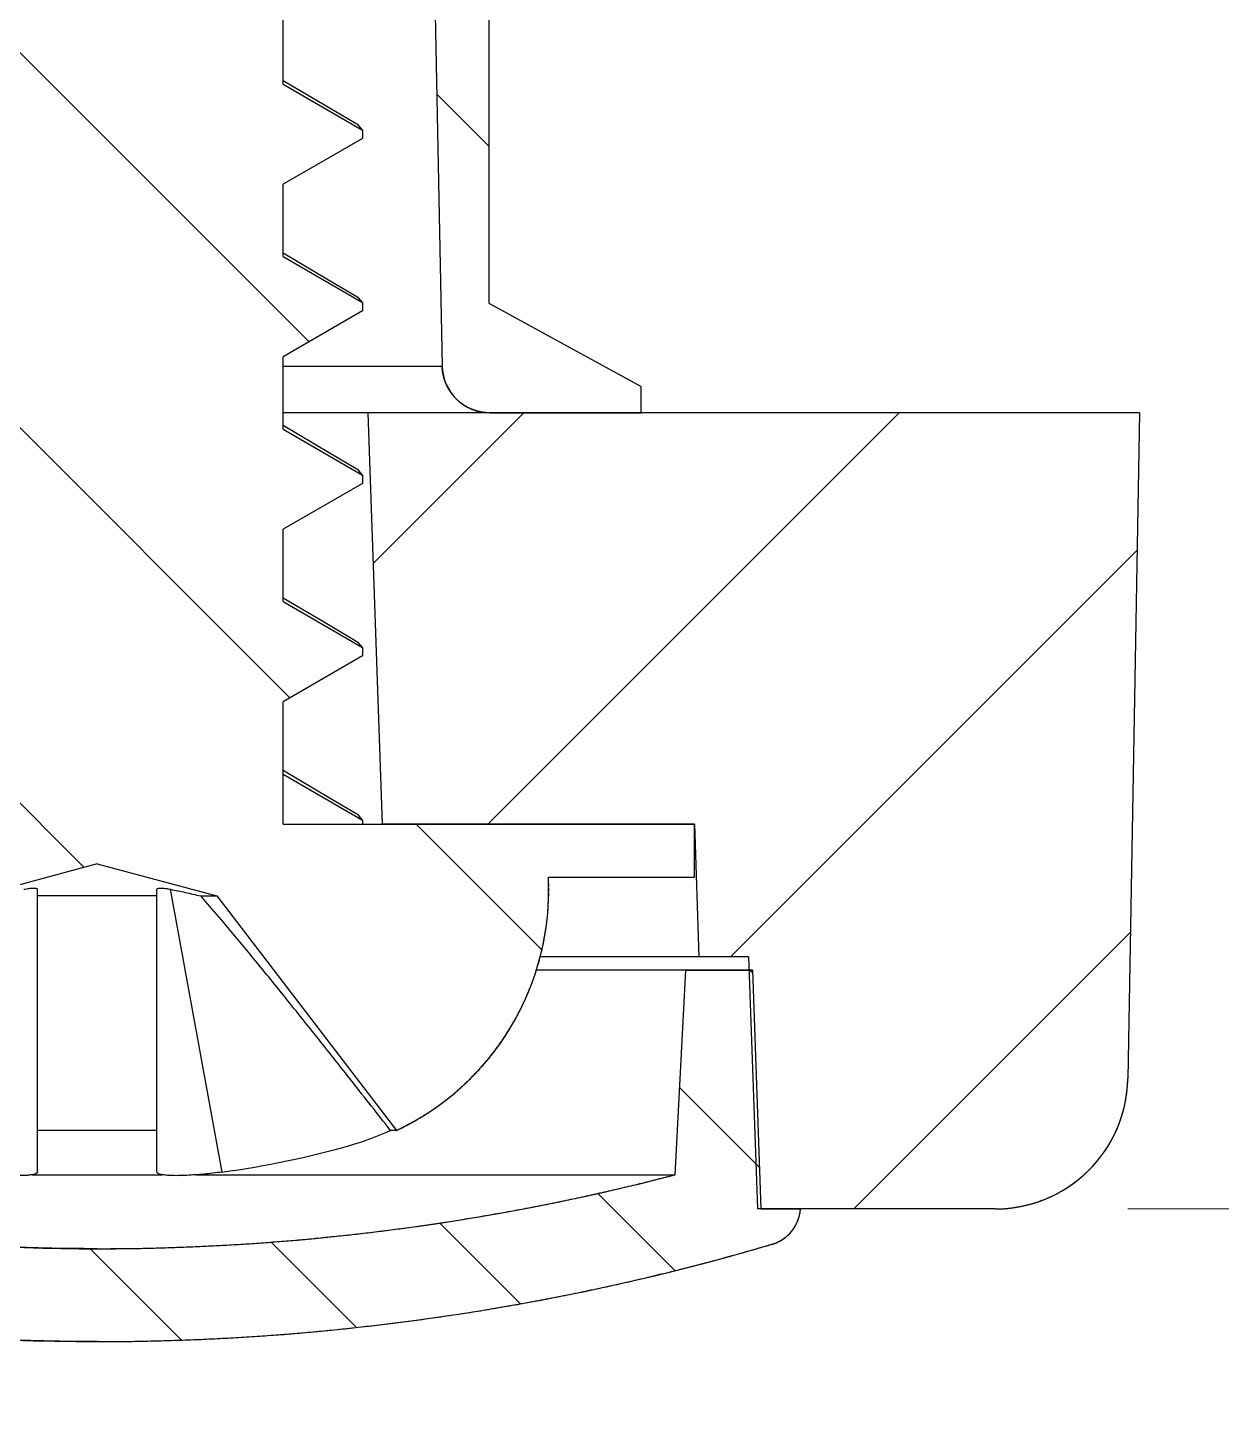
# Model space of a CAD drawing. Header units: millimetres. Extents: x 306 to 1885, y 393 to 1000.
# Drawn here: x 1211.26 to 1220.25, y 645.38 to 655.89 of the extents above; entities that cross this region are included whole.
import ezdxf

# ---------------------------------------------------------------- set-up
doc = ezdxf.new("R2010")
doc.units = ezdxf.units.MM
doc.layers.add('dim', color=3, linetype='Continuous', lineweight=9)
doc.styles.add('FFS', font='SIMFANG.TTF', dxfattribs={"width": 0.9})
doc.dimstyles.new('YanXiu', dxfattribs={"dimtxt": 2.5, "dimasz": 2.2, "dimexe": 1, "dimexo": 0.6, "dimgap": 0.66, "dimtad": 0, "dimzin": 1, "dimdsep": 46, "dimtxsty": 'FFS', "dimcen": 0, "dimclrd": 256, "dimclre": 131, "dimclrt": 42, "dimazin": 0, "dimtfac": 1, "dimtofl": 0, "dimtmove": 0, "dimatfit": 3, "dimfxl": 0, "dimlwd": 5, "dimlwe": 5, "dimarcsym": 0})
pattern_1 = [(315, (-187.7319, 425.1837), (1.4142136, 1.4142136), [])]

# ---------------------------------------------------------------- blocks, each defined once
blk = doc.blocks.new('*D37')
at = {"layer": 'Defpoints', "color": 0}
for p in [(14.04, 43.552), (0.834, 13.852), (19.244, 13.852)]:
    blk.add_point(p, dxfattribs=at)
at = {"layer": 'dim', "color": 131, "lineweight": 5}
for p, q in [((13.04, 43.552), (-0.165, 43.552)), ((18.245, 13.852), (-0.165, 13.852))]:
    blk.add_line(p, q, dxfattribs=at)
at = {"layer": 'dim', "lineweight": 5}
for p, q in [((0.834, 39.552), (0.834, 35.381)), ((0.834, 17.852), (0.834, 22.023))]:
    blk.add_line(p, q, dxfattribs=at)
at = {"layer": 'dim'}
for points in [[(0.168, 39.552), (1.501, 39.552), (0.834, 43.552)], [(0.168, 17.852), (1.501, 17.852), (0.834, 13.852)]]:
    blk.add_solid(points, dxfattribs=at)
at = {"layer": 'dim', "color": 42, "insert": (0.834, 28.702), "char_height": 5, "attachment_point": 5, "rotation": 90, "style": 'FFS'}
blk.add_mtext('30.0', dxfattribs=at)
blk = doc.blocks.new('*D39')
at = {"layer": 'Defpoints', "color": 0}
for p in [(-6.166, 103.552), (30.559, 103.552), (14.04, 43.552)]:
    blk.add_point(p, dxfattribs=at)
at = {"layer": 'dim', "color": 131, "lineweight": 5}
for p, q in [((29.56, 103.552), (-7.165, 103.552)), ((13.04, 43.552), (-7.165, 43.552))]:
    blk.add_line(p, q, dxfattribs=at)
at = {"layer": 'dim', "lineweight": 5}
for p, q in [((-6.166, 99.552), (-6.166, 81.885)), ((-6.166, 47.552), (-6.166, 65.218))]:
    blk.add_line(p, q, dxfattribs=at)
at = {"layer": 'dim'}
for points in [[(-6.832, 99.552), (-5.499, 99.552), (-6.166, 103.552)], [(-6.832, 47.552), (-5.499, 47.552), (-6.166, 43.552)]]:
    blk.add_solid(points, dxfattribs=at)
at = {"layer": 'dim', "color": 42, "insert": (-6.166, 73.552), "char_height": 5, "attachment_point": 5, "rotation": 90, "style": 'FFS'}
blk.add_mtext('60.00', dxfattribs=at)
blk = doc.blocks.new('*D40')
at = {"layer": 'Defpoints', "color": 0}
for p in [(0.834, 85.552), (29.262, 85.552), (14.04, 43.552)]:
    blk.add_point(p, dxfattribs=at)
at = {"layer": 'dim', "color": 131, "lineweight": 5}
for p, q in [((28.263, 85.552), (-0.165, 85.552)), ((13.04, 43.552), (-0.165, 43.552))]:
    blk.add_line(p, q, dxfattribs=at)
at = {"layer": 'dim', "lineweight": 5}
for p, q in [((0.834, 81.552), (0.834, 72.922)), ((0.834, 47.552), (0.834, 56.182))]:
    blk.add_line(p, q, dxfattribs=at)
at = {"layer": 'dim'}
for points in [[(0.168, 81.552), (1.501, 81.552), (0.834, 85.552)], [(0.168, 47.552), (1.501, 47.552), (0.834, 43.552)]]:
    blk.add_solid(points, dxfattribs=at)
at = {"layer": 'dim', "color": 42, "insert": (0.834, 64.552), "char_height": 5, "attachment_point": 5, "rotation": 90, "style": 'FFS'}
blk.add_mtext('42.00', dxfattribs=at)
blk = doc.blocks.new('*D41')
at = {"layer": 'Defpoints', "color": 0}
for p in [(7.834, 49.552), (15.127, 49.552), (14.04, 43.552)]:
    blk.add_point(p, dxfattribs=at)
at = {"layer": 'dim', "lineweight": 5}
for p, q in [((7.834, 53.552), (7.834, 57.552)), ((7.834, 39.552), (7.834, 35.552))]:
    blk.add_line(p, q, dxfattribs=at)
at = {"layer": 'dim', "color": 131, "lineweight": 5}
for p, q in [((14.127, 49.552), (6.835, 49.552)), ((13.04, 43.552), (6.835, 43.552))]:
    blk.add_line(p, q, dxfattribs=at)
at = {"layer": 'dim'}
for points in [[(7.168, 53.552), (8.501, 53.552), (7.834, 49.552)], [(7.168, 39.552), (8.501, 39.552), (7.834, 43.552)]]:
    blk.add_solid(points, dxfattribs=at)
at = {"layer": 'dim', "color": 42, "insert": (7.834, 64.328), "char_height": 5, "attachment_point": 5, "rotation": 90, "style": 'FFS'}
blk.add_mtext('6.00', dxfattribs=at)
blk = doc.blocks.new('u50')
at = {"linetype": 'Continuous'}
h = blk.add_hatch(dxfattribs=at)
h.set_pattern_fill('DEFAULT__6', color=5, scale=2, angle=45, style=0, pattern_type=0)
h.set_pattern_definition([(45, (-187.7319, 425.1837), (-1.4142136, 1.4142136), [])])
edge = h.paths.add_edge_path()
edge.add_line((162.04, 43.552), (159.54, 43.552))
edge.add_line((159.435, 46.552), (159.54, 43.552))
edge.add_line((159.435, 46.552), (146.24, 46.552))
edge.add_line((146.24, 46.552), (146.135, 43.552))
edge.add_line((146.135, 43.552), (113.055, 43.552))
edge.add_line((113.04, 43.852), (113.055, 43.552))
edge.add_line((63.04, 43.852), (113.04, 43.852))
edge.add_line((63.04, 43.852), (63.024, 43.552))
edge.add_line((63.024, 43.552), (58.04, 43.552))
edge.add_line((58.04, 43.552), (58.04, 46.552))
edge.add_line((142.635, 46.552), (58.04, 46.552))
edge.add_line((142.635, 46.552), (143.342, 87.052))
edge.add_line((144.309, 87.052), (143.342, 87.052))
edge.add_line((144.335, 85.552), (144.309, 87.052))
edge.add_line((145.286, 85.552), (144.335, 85.552))
edge.add_line((145.306, 84.952), (145.286, 85.552))
edge.add_line((145.817, 84.952), (145.306, 84.952))
edge.add_line((146.435, 49.552), (145.817, 84.952))
edge.add_line((160.952, 49.552), (146.435, 49.552))
edge.add_spline(control_points=[(160.952, 49.552), (161.53, 49.552), (161.942, 49.147), (161.952, 48.569)], knot_values=[0, 0, 0, 0, 1, 1, 1, 1], weights=[1, 0.808834, 0.808834, 1], degree=3, periodic=0)
edge.add_line((162.04, 43.552), (161.952, 48.569))
edge = h.paths.add_edge_path()
edge.add_line((58.04, 43.552), (58.04, 46.552))
edge.add_line((58.04, 43.552), (58.04, 46.552))
edge = h.paths.add_edge_path()
edge.add_line((58.04, 43.552), (52.29, 43.552))
edge.add_line((52.29, 48.552), (52.29, 43.552))
edge.add_line((48.79, 48.552), (52.29, 48.552))
edge.add_line((48.79, 48.552), (48.79, 43.552))
edge.add_line((48.79, 43.552), (43.04, 43.552))
edge.add_line((43.04, 43.552), (43.04, 46.552))
edge.add_line((46.304, 46.552), (43.04, 46.552))
edge.add_line((46.304, 46.552), (46.513, 50.552))
edge.add_line((46.513, 50.552), (54.566, 50.552))
edge.add_line((54.775, 46.552), (54.566, 50.552))
edge.add_line((58.04, 46.552), (54.775, 46.552))
edge.add_line((58.04, 43.552), (58.04, 46.552))
edge = h.paths.add_edge_path()
edge.add_line((43.04, 43.552), (43.04, 46.552))
edge.add_line((43.04, 43.552), (43.04, 46.552))
edge = h.paths.add_edge_path()
edge.add_line((43.04, 43.552), (34.994, 43.552))
edge.add_line((34.994, 43.552), (34.994, 46.552))
edge.add_line((35.685, 46.552), (34.994, 46.552))
edge.add_line((35.685, 46.552), (35.79, 52.552))
edge.add_line((35.79, 52.552), (37.29, 52.552))
edge.add_line((37.394, 46.552), (37.29, 52.552))
edge.add_line((39.685, 46.552), (37.394, 46.552))
edge.add_line((39.685, 46.552), (39.79, 52.552))
edge.add_line((39.79, 52.552), (41.29, 52.552))
edge.add_line((41.394, 46.552), (41.29, 52.552))
edge.add_line((43.04, 46.552), (41.394, 46.552))
edge.add_line((43.04, 43.552), (43.04, 46.552))
edge = h.paths.add_edge_path()
edge.add_line((34.994, 43.552), (34.994, 46.552))
edge.add_line((34.994, 43.552), (34.994, 46.552))
edge = h.paths.add_edge_path()
edge.add_line((14.04, 43.552), (19.854, 43.552))
edge.add_line((14.04, 43.552), (14.127, 48.569))
edge.add_spline(control_points=[(15.127, 49.552), (14.549, 49.552), (14.137, 49.147), (14.127, 48.569)], knot_values=[0, 0, 0, 0, 1, 1, 1, 1], weights=[1, 0.808834, 0.808834, 1], degree=3, periodic=0)
edge.add_line((15.127, 49.552), (16.919, 49.552))
edge.add_line((16.986, 47.652), (16.919, 49.552))
edge.add_line((16.986, 47.652), (17.359, 47.652))
edge.add_line((17.394, 46.652), (17.359, 47.652))
edge.add_line((17.394, 46.652), (19.746, 46.652))
edge.add_line((19.854, 43.552), (19.746, 46.652))
edge = h.paths.add_edge_path()
edge.add_line((23.935, 43.552), (27.79, 43.552))
edge.add_line((23.935, 43.552), (24.043, 46.652))
edge.add_line((24.043, 46.652), (26.394, 46.652))
edge.add_line((26.394, 46.652), (26.429, 47.652))
edge.add_line((26.429, 47.652), (26.803, 47.652))
edge.add_line((26.803, 47.652), (26.869, 49.552))
edge.add_line((26.869, 49.552), (29.644, 49.552))
edge.add_line((29.644, 49.552), (30.262, 84.952))
edge.add_line((30.262, 84.952), (30.773, 84.952))
edge.add_line((30.773, 84.952), (30.794, 85.552))
edge.add_line((30.794, 85.552), (31.744, 85.552))
edge.add_line((31.744, 85.552), (31.77, 87.052))
edge.add_line((31.77, 87.052), (32.737, 87.052))
edge.add_line((33.444, 46.552), (32.737, 87.052))
edge.add_line((33.444, 46.552), (34.994, 46.552))
edge.add_line((34.994, 43.552), (34.994, 46.552))
edge.add_line((29.944, 43.552), (34.994, 43.552))
edge.add_line((29.84, 46.552), (29.944, 43.552))
edge.add_spline(control_points=[(29.826, 46.552), (28.686, 46.552), (27.867, 45.76), (27.827, 44.622)], knot_values=[0, 0, 0, 0, 1, 1, 1, 1], weights=[1, 0.812893, 0.812893, 1], degree=3, periodic=0)
edge.add_line((27.79, 43.552), (27.827, 44.622))
h = blk.add_hatch(dxfattribs=at)
h.set_pattern_fill('DEFAULT__3', color=5, angle=-45, style=0, pattern_type=0)
h.set_pattern_definition([(315, (-187.7319, 425.1837), (0.7071068, 0.7071068), [])])
edge = h.paths.add_edge_path()
edge.add_spline(control_points=[(21.894, 50.552), (23.619, 50.552), (25.326, 50.306), (26.98, 49.818)], knot_values=[0, 0, 0, 0, 1, 1, 1, 1], weights=[1, 0.993175, 0.993175, 1], degree=3, periodic=0)
edge.add_spline(control_points=[(26.98, 49.818), (27.104, 49.782), (27.185, 49.681), (27.194, 49.552)], knot_values=[0, 0, 0, 0, 1, 1, 1, 1], weights=[1, 0.880922, 0.880922, 1], degree=3, periodic=0)
edge.add_line((27.194, 49.552), (26.894, 49.552))
edge.add_line((26.831, 47.752), (26.894, 49.552))
edge.add_line((26.831, 47.752), (26.331, 47.752))
edge.add_line((26.251, 49.294), (26.331, 47.752))
edge.add_spline(control_points=[(21.894, 49.852), (23.366, 49.852), (24.826, 49.665), (26.251, 49.294)], knot_values=[0, 0, 0, 0, 1, 1, 1, 1], weights=[1, 0.994608, 0.994608, 1], degree=3, periodic=0)
edge.add_spline(control_points=[(21.894, 49.852), (20.422, 49.852), (18.962, 49.665), (17.538, 49.294)], knot_values=[0, 0, 0, 0, 1, 1, 1, 1], weights=[1, 0.994608, 0.994608, 1], degree=3, periodic=0)
edge.add_line((17.538, 49.294), (17.457, 47.752))
edge.add_line((17.457, 47.752), (16.957, 47.752))
edge.add_line((16.957, 47.752), (16.894, 49.552))
edge.add_line((16.894, 49.552), (16.594, 49.552))
edge.add_spline(control_points=[(16.809, 49.818), (16.685, 49.782), (16.603, 49.681), (16.594, 49.552)], knot_values=[0, 0, 0, 0, 1, 1, 1, 1], weights=[1, 0.880922, 0.880922, 1], degree=3, periodic=0)
edge.add_spline(control_points=[(21.894, 50.552), (20.17, 50.552), (18.463, 50.306), (16.809, 49.818)], knot_values=[0, 0, 0, 0, 1, 1, 1, 1], weights=[1, 0.993175, 0.993175, 1], degree=3, periodic=0)
h = blk.add_hatch(dxfattribs=at)
h.set_pattern_fill('DEFAULT__2', color=5, scale=2, angle=-45, style=0, pattern_type=0)
h.set_pattern_definition(pattern_1)
edge = h.paths.add_edge_path()
edge.add_line((26.394, 46.652), (23.294, 46.652))
edge.add_line((23.294, 46.652), (23.294, 46.379))
edge.add_line((23.294, 46.379), (23.894, 46.033))
edge.add_line((23.894, 46.033), (23.894, 45.971))
edge.add_line((23.894, 45.971), (23.294, 45.624))
edge.add_line((23.294, 45.624), (23.294, 45.079))
edge.add_line((23.294, 45.079), (23.894, 44.733))
edge.add_line((23.894, 44.733), (23.894, 44.671))
edge.add_line((23.894, 44.671), (23.294, 44.324))
edge.add_line((23.294, 44.324), (23.294, 43.779))
edge.add_line((23.294, 43.779), (23.894, 43.433))
edge.add_line((23.894, 43.433), (23.894, 43.371))
edge.add_line((23.894, 43.371), (23.294, 43.024))
edge.add_line((23.294, 43.024), (23.294, 42.479))
edge.add_line((23.294, 42.479), (23.894, 42.133))
edge.add_line((23.894, 42.133), (23.894, 42.071))
edge.add_line((23.894, 42.071), (23.294, 41.724))
edge.add_line((23.294, 41.724), (23.294, 41.179))
edge.add_line((23.294, 41.179), (23.894, 40.833))
edge.add_line((23.894, 40.833), (23.894, 40.771))
edge.add_line((23.894, 40.771), (23.294, 40.424))
edge.add_line((23.294, 40.424), (23.294, 39.879))
edge.add_line((23.294, 39.879), (23.894, 39.533))
edge.add_line((23.894, 39.533), (23.894, 39.471))
edge.add_line((23.894, 39.471), (23.294, 39.124))
edge.add_line((23.294, 39.124), (23.294, 38.579))
edge.add_line((23.294, 38.579), (23.894, 38.233))
edge.add_line((23.894, 38.233), (23.894, 38.171))
edge.add_line((23.894, 38.171), (23.294, 37.824))
edge.add_line((23.294, 37.824), (23.294, 37.279))
edge.add_line((23.294, 37.279), (23.894, 36.933))
edge.add_line((23.894, 36.933), (23.894, 36.871))
edge.add_line((23.894, 36.871), (23.294, 36.524))
edge.add_line((23.294, 36.524), (23.294, 35.979))
edge.add_line((23.294, 35.979), (23.894, 35.633))
edge.add_line((23.894, 35.633), (23.894, 35.571))
edge.add_line((23.894, 35.571), (23.294, 35.224))
edge.add_line((23.294, 35.224), (23.294, 34.679))
edge.add_line((23.294, 34.679), (23.894, 34.333))
edge.add_line((23.894, 34.333), (23.894, 34.271))
edge.add_line((23.894, 34.271), (23.294, 33.924))
edge.add_line((23.294, 33.924), (23.294, 33.379))
edge.add_line((23.294, 33.379), (23.894, 33.033))
edge.add_line((23.894, 33.033), (23.894, 32.971))
edge.add_line((23.894, 32.971), (23.294, 32.624))
edge.add_line((23.294, 32.624), (23.294, 32.079))
edge.add_line((23.294, 32.079), (23.894, 31.733))
edge.add_line((23.894, 31.733), (23.894, 31.671))
edge.add_line((23.894, 31.671), (23.294, 31.324))
edge.add_line((23.294, 31.324), (23.294, 30.779))
edge.add_line((23.294, 30.779), (23.894, 30.433))
edge.add_line((23.894, 30.433), (23.894, 30.371))
edge.add_line((23.894, 30.371), (23.294, 30.024))
edge.add_line((23.294, 30.024), (23.294, 29.479))
edge.add_line((23.294, 29.479), (23.894, 29.133))
edge.add_line((23.894, 29.133), (23.894, 29.071))
edge.add_line((23.894, 29.071), (23.294, 28.724))
edge.add_line((23.294, 28.724), (23.294, 28.179))
edge.add_line((23.294, 28.179), (23.894, 27.833))
edge.add_line((23.894, 27.833), (23.894, 27.771))
edge.add_line((23.894, 27.771), (23.294, 27.424))
edge.add_line((23.294, 27.424), (23.294, 26.879))
edge.add_line((23.294, 26.879), (23.894, 26.533))
edge.add_line((23.894, 26.533), (23.894, 26.471))
edge.add_line((23.894, 26.471), (23.294, 26.124))
edge.add_line((23.294, 26.124), (23.294, 25.579))
edge.add_line((23.294, 25.579), (23.894, 25.233))
edge.add_line((23.894, 25.233), (23.894, 25.171))
edge.add_line((23.894, 25.171), (23.294, 24.824))
edge.add_line((23.294, 24.824), (23.294, 24.279))
edge.add_line((23.294, 24.279), (23.894, 23.933))
edge.add_line((23.894, 23.933), (23.894, 23.871))
edge.add_line((23.894, 23.871), (23.294, 23.524))
edge.add_line((23.294, 23.524), (23.294, 22.984))
edge.add_line((23.294, 22.984), (23.294, 22.972))
edge.add_line((23.294, 22.972), (23.882, 22.633))
edge.add_line((23.882, 22.633), (23.882, 22.571))
edge.add_line((23.882, 22.571), (23.282, 22.224))
edge.add_line((23.282, 22.224), (23.243, 22.202))
edge.add_spline(control_points=[(23.243, 22.202), (23.218, 22.009), (23.183, 21.819), (23.139, 21.63)], knot_values=[0, 0, 0, 0, 1, 1, 1, 1], weights=[1, 0.999218, 0.999218, 1], degree=3, periodic=0)
edge.add_line((23.139, 21.63), (23.654, 21.333))
edge.add_line((23.654, 21.333), (23.654, 21.271))
edge.add_line((23.654, 21.271), (23.054, 20.924))
edge.add_line((23.054, 20.924), (22.895, 20.833))
edge.add_spline(control_points=[(22.895, 20.833), (22.845, 20.703), (22.791, 20.575), (22.732, 20.449)], knot_values=[0, 0, 0, 0, 1, 1, 1, 1], weights=[1, 0.999597, 0.999597, 1], degree=3, periodic=0)
edge.add_line((22.732, 20.449), (22.663, 20.299))
edge.add_line((22.663, 20.299), (23.124, 20.033))
edge.add_line((23.124, 20.033), (23.124, 19.971))
edge.add_line((23.124, 19.971), (22.524, 19.624))
edge.add_line((22.524, 19.624), (22.312, 19.502))
edge.add_line((22.312, 19.502), (22.312, 19.547))
edge.add_line((22.312, 19.547), (21.894, 18.652))
edge.add_line((21.178, 20.188), (21.894, 18.652))
edge.add_line((21.178, 20.188), (21.178, 20.152))
edge.add_line((21.178, 20.152), (20.966, 20.274))
edge.add_line((20.966, 20.274), (20.366, 20.621))
edge.add_line((20.366, 20.621), (20.366, 20.683))
edge.add_line((20.366, 20.683), (20.846, 20.96))
edge.add_spline(control_points=[(20.675, 21.521), (20.723, 21.331), (20.78, 21.144), (20.846, 20.96)], knot_values=[0, 0, 0, 0, 1, 1, 1, 1], weights=[1, 0.999203, 0.999203, 1], degree=3, periodic=0)
edge.add_line((20.675, 21.521), (20.584, 21.574))
edge.add_line((20.584, 21.574), (19.984, 21.921))
edge.add_line((19.984, 21.921), (19.984, 21.983))
edge.add_line((19.984, 21.983), (20.533, 22.3))
edge.add_spline(control_points=[(20.495, 22.874), (20.499, 22.682), (20.512, 22.491), (20.533, 22.3)], knot_values=[0, 0, 0, 0, 1, 1, 1, 1], weights=[1, 0.999236, 0.999236, 1], degree=3, periodic=0)
edge.add_line((20.495, 22.874), (19.894, 23.221))
edge.add_line((19.894, 23.221), (19.894, 23.283))
edge.add_line((19.894, 23.283), (20.494, 23.629))
edge.add_line((20.494, 24.174), (20.494, 23.629))
edge.add_line((20.494, 24.174), (19.894, 24.521))
edge.add_line((19.894, 24.521), (19.894, 24.583))
edge.add_line((19.894, 24.583), (20.494, 24.929))
edge.add_line((20.494, 25.474), (20.494, 24.929))
edge.add_line((20.494, 25.474), (19.894, 25.821))
edge.add_line((19.894, 25.821), (19.894, 25.883))
edge.add_line((19.894, 25.883), (20.494, 26.229))
edge.add_line((20.494, 26.774), (20.494, 26.229))
edge.add_line((20.494, 26.774), (19.894, 27.121))
edge.add_line((19.894, 27.121), (19.894, 27.183))
edge.add_line((19.894, 27.183), (20.494, 27.529))
edge.add_line((20.494, 28.074), (20.494, 27.529))
edge.add_line((20.494, 28.074), (19.894, 28.421))
edge.add_line((19.894, 28.421), (19.894, 28.483))
edge.add_line((19.894, 28.483), (20.494, 28.829))
edge.add_line((20.494, 29.374), (20.494, 28.829))
edge.add_line((20.494, 29.374), (19.894, 29.721))
edge.add_line((19.894, 29.721), (19.894, 29.783))
edge.add_line((19.894, 29.783), (20.494, 30.129))
edge.add_line((20.494, 30.674), (20.494, 30.129))
edge.add_line((20.494, 30.674), (19.894, 31.021))
edge.add_line((19.894, 31.021), (19.894, 31.083))
edge.add_line((19.894, 31.083), (20.494, 31.429))
edge.add_line((20.494, 31.974), (20.494, 31.429))
edge.add_line((20.494, 31.974), (19.894, 32.321))
edge.add_line((19.894, 32.321), (19.894, 32.383))
edge.add_line((19.894, 32.383), (20.494, 32.729))
edge.add_line((20.494, 33.274), (20.494, 32.729))
edge.add_line((20.494, 33.274), (19.894, 33.621))
edge.add_line((19.894, 33.621), (19.894, 33.683))
edge.add_line((19.894, 33.683), (20.494, 34.029))
edge.add_line((20.494, 34.574), (20.494, 34.029))
edge.add_line((20.494, 34.574), (19.894, 34.921))
edge.add_line((19.894, 34.921), (19.894, 34.983))
edge.add_line((19.894, 34.983), (20.494, 35.329))
edge.add_line((20.494, 35.874), (20.494, 35.329))
edge.add_line((20.494, 35.874), (19.894, 36.221))
edge.add_line((19.894, 36.221), (19.894, 36.283))
edge.add_line((19.894, 36.283), (20.494, 36.629))
edge.add_line((20.494, 37.174), (20.494, 36.629))
edge.add_line((20.494, 37.174), (19.894, 37.521))
edge.add_line((19.894, 37.521), (19.894, 37.583))
edge.add_line((19.894, 37.583), (20.494, 37.929))
edge.add_line((20.494, 38.474), (20.494, 37.929))
edge.add_line((20.494, 38.474), (19.894, 38.821))
edge.add_line((19.894, 38.821), (19.894, 38.883))
edge.add_line((19.894, 38.883), (20.494, 39.229))
edge.add_line((20.494, 39.774), (20.494, 39.229))
edge.add_line((20.494, 39.774), (19.894, 40.121))
edge.add_line((19.894, 40.121), (19.894, 40.183))
edge.add_line((19.894, 40.183), (20.494, 40.529))
edge.add_line((20.494, 41.074), (20.494, 40.529))
edge.add_line((20.494, 41.074), (19.894, 41.421))
edge.add_line((19.894, 41.421), (19.894, 41.483))
edge.add_line((19.894, 41.483), (20.494, 41.829))
edge.add_line((20.494, 42.374), (20.494, 41.829))
edge.add_line((20.494, 42.374), (19.894, 42.721))
edge.add_line((19.894, 42.721), (19.894, 42.783))
edge.add_line((19.894, 42.783), (20.494, 43.129))
edge.add_line((20.494, 43.674), (20.494, 43.129))
edge.add_line((20.494, 43.674), (19.894, 44.021))
edge.add_line((19.894, 44.021), (19.894, 44.083))
edge.add_line((19.894, 44.083), (20.494, 44.429))
edge.add_line((20.494, 44.974), (20.494, 44.429))
edge.add_line((20.494, 44.974), (19.894, 45.321))
edge.add_line((19.894, 45.321), (19.894, 45.383))
edge.add_line((19.894, 45.383), (20.494, 45.729))
edge.add_line((20.494, 46.274), (20.494, 45.729))
edge.add_line((20.494, 46.652), (20.494, 46.274))
edge.add_line((20.494, 46.652), (19.894, 46.652))
edge.add_line((19.894, 46.652), (17.394, 46.652))
edge.add_line((17.394, 47.052), (17.394, 46.652))
edge.add_line((18.494, 47.052), (17.394, 47.052))
edge.add_spline(control_points=[(19.638, 48.96), (18.883, 48.603), (18.453, 47.886), (18.494, 47.052)], knot_values=[0, 0, 0, 0, 1, 1, 1, 1], weights=[1, 0.88736, 0.88736, 1], degree=3, periodic=0)
edge.add_line((20.994, 47.193), (19.638, 48.96))
edge.add_line((21.894, 46.952), (20.994, 47.193))
edge.add_line((21.894, 46.952), (22.794, 47.193))
edge.add_line((22.794, 47.193), (24.15, 48.96))
edge.add_spline(control_points=[(24.15, 48.96), (24.906, 48.603), (25.336, 47.886), (25.294, 47.052)], knot_values=[0, 0, 0, 0, 1, 1, 1, 1], weights=[1, 0.88736, 0.88736, 1], degree=3, periodic=0)
edge.add_line((26.394, 47.052), (25.294, 47.052))
edge.add_line((26.394, 47.052), (26.394, 46.652))
h = blk.add_hatch(dxfattribs=at)
h.set_pattern_fill('DEFAULT__1', color=5, scale=2, angle=-45, style=0, pattern_type=0)
h.set_pattern_definition(pattern_1)
edge = h.paths.add_edge_path()
edge.add_line((22.844, 29.552), (24.399, 38.552))
edge.add_line((24.399, 38.552), (24.494, 43.199))
edge.add_spline(control_points=[(24.854, 43.552), (24.647, 43.552), (24.499, 43.407), (24.494, 43.199)], knot_values=[0, 0, 0, 0, 1, 1, 1, 1], weights=[1, 0.809532, 0.809532, 1], degree=3, periodic=0)
edge.add_line((25.994, 43.552), (24.854, 43.552))
edge.add_line((25.994, 43.352), (25.994, 43.552))
edge.add_line((24.844, 42.724), (25.994, 43.352))
edge.add_line((24.844, 39.852), (24.844, 42.724))
edge.add_line((24.844, 39.852), (25.094, 37.652))
edge.add_line((24.494, 36.152), (25.094, 37.652))
edge.add_line((24.494, 36.152), (24.494, 35.952))
edge.add_line((24.494, 35.952), (25.094, 35.952))
edge.add_line((25.094, 34.752), (25.094, 35.952))
edge.add_line((24.494, 33.252), (25.094, 34.752))
edge.add_line((24.494, 33.252), (24.494, 33.052))
edge.add_line((24.494, 33.052), (24.494, 30.314))
edge.add_line((24.494, 30.314), (24.494, 30.152))
edge.add_line((24.494, 30.152), (25.094, 30.152))
edge.add_line((25.094, 28.952), (25.094, 30.152))
edge.add_line((24.494, 27.452), (25.094, 28.952))
edge.add_line((24.494, 27.452), (24.494, 27.252))
edge.add_line((24.494, 27.252), (25.094, 27.252))
edge.add_line((25.094, 26.052), (25.094, 27.252))
edge.add_line((24.494, 24.552), (25.094, 26.052))
edge.add_line((24.494, 24.552), (24.494, 21.452))
edge.add_line((24.494, 21.452), (25.094, 21.452))
edge.add_line((25.094, 20.252), (25.094, 21.452))
edge.add_line((24.529, 18.839), (25.094, 20.252))
edge.add_line((24.529, 18.839), (25.091, 18.634))
edge.add_line((24.794, 16.952), (25.091, 18.634))
edge.add_line((24.794, 15.252), (24.794, 16.952))
edge.add_line((24.544, 13.852), (24.794, 15.252))
edge.add_line((24.544, 13.852), (23.194, 13.852))
edge.add_line((23.194, 13.852), (23.194, 12.852))
edge.add_line((22.694, 12.852), (23.194, 12.852))
edge.add_line((22.694, 13.852), (22.694, 12.852))
edge.add_line((22.694, 13.852), (22.824, 28.565))
edge.add_line((22.824, 28.565), (22.844, 29.552))
edge = h.paths.add_edge_path()
edge.add_line((20.944, 29.552), (19.389, 38.552))
edge.add_line((20.964, 28.565), (20.944, 29.552))
edge.add_line((21.094, 13.852), (20.964, 28.565))
edge.add_line((21.094, 13.852), (21.094, 12.852))
edge.add_line((20.594, 12.852), (21.094, 12.852))
edge.add_line((20.594, 13.852), (20.594, 12.852))
edge.add_line((20.594, 13.852), (19.244, 13.852))
edge.add_line((19.244, 13.852), (18.994, 15.252))
edge.add_line((18.994, 15.252), (18.994, 16.952))
edge.add_line((18.994, 16.952), (18.697, 18.634))
edge.add_line((18.697, 18.634), (19.259, 18.839))
edge.add_line((19.259, 18.839), (18.694, 20.252))
edge.add_line((18.694, 20.252), (18.694, 21.452))
edge.add_line((18.694, 21.452), (19.294, 21.452))
edge.add_line((19.294, 21.452), (19.294, 21.614))
edge.add_line((19.294, 21.614), (19.294, 24.352))
edge.add_line((19.294, 24.352), (19.294, 24.552))
edge.add_line((19.294, 24.552), (18.694, 26.052))
edge.add_line((18.694, 26.052), (18.694, 27.252))
edge.add_line((18.694, 27.252), (19.294, 27.252))
edge.add_line((19.294, 27.252), (19.294, 27.452))
edge.add_line((19.294, 27.452), (18.694, 28.952))
edge.add_line((18.694, 28.952), (18.694, 30.152))
edge.add_line((18.694, 30.152), (19.294, 30.152))
edge.add_line((19.294, 30.152), (19.294, 33.252))
edge.add_line((19.294, 33.252), (18.694, 34.752))
edge.add_line((18.694, 34.752), (18.694, 35.952))
edge.add_line((18.694, 35.952), (19.294, 35.952))
edge.add_line((19.294, 35.952), (19.294, 36.152))
edge.add_line((19.294, 36.152), (18.694, 37.652))
edge.add_line((18.944, 39.852), (18.694, 37.652))
edge.add_line((18.944, 39.852), (18.944, 42.724))
edge.add_line((18.944, 42.724), (17.794, 43.352))
edge.add_line((17.794, 43.552), (17.794, 43.352))
edge.add_line((18.934, 43.552), (17.794, 43.552))
edge.add_spline(control_points=[(18.934, 43.552), (19.142, 43.552), (19.29, 43.407), (19.294, 43.199)], knot_values=[0, 0, 0, 0, 1, 1, 1, 1], weights=[1, 0.809532, 0.809532, 1], degree=3, periodic=0)
edge.add_line((19.389, 38.552), (19.294, 43.199))
at = {"color": 7, "linetype": 'Continuous'}
for p, q in [((15.127, 49.552), (16.919, 49.552)), ((15.127, 49.552), (16.919, 49.552)), ((16.894, 49.552), (16.594, 49.552)), ((16.957, 47.752), (16.894, 49.552)), ((16.957, 47.752), (16.894, 49.552)), ((16.986, 47.652), (16.919, 49.552)), ((16.986, 47.652), (16.919, 49.552)), ((17.538, 49.294), (17.457, 47.752)), ((17.538, 49.294), (17.457, 47.752)), ((21.146, 49.294), (17.538, 49.294)), ((22.385, 49.294), (21.404, 49.294)), ((20.953, 49.274), (21.341, 47.143)), ((21.444, 49.274), (21.444, 47.143)), ((22.344, 49.274), (22.344, 47.143)), ((20.994, 47.193), (19.638, 48.96)), ((19.638, 48.96), (19.684, 48.96)), ((20.994, 47.193), (19.638, 48.96)), ((21.444, 48.96), (22.344, 48.96)), ((14.04, 43.552), (14.127, 48.569)), ((14.04, 43.552), (14.127, 48.569)), ((16.957, 47.752), (18.587, 47.752)), ((17.457, 47.752), (16.957, 47.752)), ((16.986, 47.652), (18.56, 47.652)), ((16.986, 47.652), (17.359, 47.652)), ((17.394, 46.652), (17.359, 47.652)), ((17.394, 46.652), (17.359, 47.652)), ((21.894, 46.952), (20.994, 47.193)), ((21.115, 47.193), (20.994, 47.193)), ((21.894, 46.952), (20.994, 47.193)), ((21.444, 47.193), (22.344, 47.193)), ((21.894, 46.952), (22.794, 47.193)), ((21.894, 46.952), (22.794, 47.193)), ((18.494, 47.052), (17.394, 47.052)), ((17.394, 47.052), (17.394, 46.652)), ((18.494, 47.052), (17.394, 47.052)), ((17.394, 47.052), (17.394, 46.652)), ((20.494, 46.652), (17.394, 46.652)), ((17.394, 46.652), (19.746, 46.652)), ((19.894, 46.652), (17.394, 46.652)), ((19.854, 43.552), (19.746, 46.652)), ((19.854, 43.552), (19.746, 46.652)), ((19.894, 46.621), (19.894, 46.652)), ((20.494, 46.652), (19.894, 46.652)), ((19.894, 46.621), (19.926, 46.584)), ((20.494, 46.274), (19.894, 46.621)), ((19.926, 46.584), (20.139, 46.458)), ((20.494, 46.652), (20.494, 45.729)), ((20.494, 46.652), (20.494, 46.274)), ((20.139, 46.458), (20.494, 46.248)), ((20.494, 46.274), (20.494, 45.729)), ((19.894, 45.383), (20.494, 45.729)), ((19.894, 45.383), (20.494, 45.729)), ((19.894, 45.321), (19.894, 45.383)), ((19.894, 45.321), (19.894, 45.383)), ((19.894, 45.321), (19.926, 45.284)), ((20.494, 44.974), (19.894, 45.321)), ((20.494, 44.974), (19.894, 45.321)), ((19.926, 45.284), (20.139, 45.158)), ((20.139, 45.158), (20.494, 44.948)), ((20.494, 44.974), (20.494, 44.429)), ((20.494, 44.974), (20.494, 44.429)), ((19.894, 44.083), (20.494, 44.429)), ((19.894, 44.083), (20.494, 44.429)), ((19.894, 44.021), (19.894, 44.083)), ((19.894, 44.021), (19.894, 44.083)), ((19.894, 44.021), (19.926, 43.984)), ((20.494, 43.674), (19.894, 44.021)), ((20.494, 43.674), (19.894, 44.021)), ((19.926, 43.984), (20.139, 43.858)), ((20.139, 43.858), (20.494, 43.648)), ((20.494, 43.674), (20.494, 43.129)), ((20.494, 43.674), (20.494, 43.129)), ((14.04, 43.552), (20.494, 43.552)), ((14.04, 43.552), (19.854, 43.552)), ((17.794, 43.552), (17.794, 43.352)), ((18.934, 43.552), (17.794, 43.552)), ((17.794, 43.552), (17.794, 43.352)), ((18.944, 42.724), (17.794, 43.352)), ((18.944, 42.724), (17.794, 43.352)), ((20.494, 43.199), (19.294, 43.199)), ((19.389, 38.552), (19.294, 43.199)), ((19.389, 38.552), (19.294, 43.199)), ((19.894, 42.783), (20.494, 43.129)), ((19.894, 42.783), (20.494, 43.129)), ((19.894, 42.721), (19.894, 42.783)), ((19.894, 42.721), (19.894, 42.783)), ((18.944, 39.852), (18.944, 42.724)), ((18.944, 39.852), (18.944, 42.724)), ((19.894, 42.721), (19.926, 42.684)), ((20.494, 42.374), (19.894, 42.721)), ((20.494, 42.374), (19.894, 42.721)), ((19.926, 42.684), (20.139, 42.558)), ((20.139, 42.558), (20.494, 42.348)), ((20.494, 42.374), (20.494, 41.829)), ((20.494, 42.374), (20.494, 41.829)), ((19.894, 41.483), (20.494, 41.829)), ((19.894, 41.483), (20.494, 41.829)), ((19.894, 41.421), (19.894, 41.483)), ((19.894, 41.421), (19.894, 41.483)), ((19.894, 41.421), (19.926, 41.384)), ((20.494, 41.074), (19.894, 41.421)), ((20.494, 41.074), (19.894, 41.421)), ((19.926, 41.384), (20.139, 41.258)), ((20.139, 41.258), (20.494, 41.048)), ((20.494, 41.074), (20.494, 40.529)), ((20.494, 41.074), (20.494, 40.529))]:
    blk.add_line(p, q, dxfattribs=at)
for centre, radius, start, end in [((21.894, 32.552), 18, 73.5889, 106.4111), ((16.894, 49.531), 0.3, 106.4111, 175.9641), ((21.894, 32.552), 17.3, 75.4154, 104.5846), ((15.127, 48.552), 1, 90, 179), ((21.894, 42.352), 6.986, 97.7422, 105.8782), ((20.543, 47.1), 2.049, 105.8655, 114.7993), ((20.492, 47.151), 2, 115.2568, 182.8453), ((28.944, 54.129), 10.46, 221.1056, 221.5373), ((18.934, 43.192), 0.36, 1.1714, 90)]:
    blk.add_arc(centre, radius, start, end, dxfattribs=at)
for points, start_tangent, end_tangent in [([(21.894, 50.552), (21.734, 50.551), (21.573, 50.549), (21.412, 50.545), (21.251, 50.54), (21.091, 50.534), (20.93, 50.526), (20.769, 50.517), (20.608, 50.506), (20.447, 50.494), (20.287, 50.48), (20.126, 50.465), (19.966, 50.448), (19.805, 50.43), (19.645, 50.411), (19.485, 50.39), (19.325, 50.367), (19.166, 50.344), (19.006, 50.319), (18.847, 50.292), (18.688, 50.264), (18.53, 50.234), (18.371, 50.204), (18.213, 50.171), (18.056, 50.138), (17.898, 50.103), (17.741, 50.066), (17.585, 50.028), (17.429, 49.989), (17.273, 49.948), (17.118, 49.906), (16.963, 49.863), (16.809, 49.818)], (-1, 0), (-0.959259, -0.282528)), ([(21.894, 50.552), (22.055, 50.551), (22.216, 50.549), (22.376, 50.545), (22.537, 50.54), (22.698, 50.534), (22.859, 50.526), (23.02, 50.517), (23.18, 50.506), (23.341, 50.494), (23.502, 50.48), (23.662, 50.465), (23.823, 50.448), (23.983, 50.43), (24.143, 50.411), (24.304, 50.39), (24.463, 50.367), (24.623, 50.344), (24.782, 50.319), (24.942, 50.292), (25.1, 50.264), (25.259, 50.234), (25.417, 50.204), (25.575, 50.171), (25.733, 50.138), (25.89, 50.103), (26.047, 50.066), (26.204, 50.028), (26.36, 49.989), (26.516, 49.948), (26.671, 49.906), (26.826, 49.863), (26.98, 49.818)], (1, 0), (0.959259, -0.282528)), ([(16.809, 49.818), (16.804, 49.817), (16.799, 49.815), (16.793, 49.813), (16.788, 49.812), (16.783, 49.81), (16.778, 49.808), (16.773, 49.805), (16.768, 49.803), (16.763, 49.801), (16.758, 49.798), (16.753, 49.796), (16.748, 49.793), (16.743, 49.79), (16.738, 49.787), (16.733, 49.784), (16.728, 49.781), (16.724, 49.778), (16.719, 49.775), (16.714, 49.771), (16.71, 49.768), (16.705, 49.764), (16.701, 49.76), (16.696, 49.757), (16.692, 49.753), (16.688, 49.749), (16.683, 49.745), (16.679, 49.741), (16.675, 49.736), (16.671, 49.732), (16.667, 49.728), (16.664, 49.723), (16.66, 49.719), (16.656, 49.714), (16.653, 49.709), (16.649, 49.705), (16.646, 49.7), (16.643, 49.695), (16.639, 49.69), (16.636, 49.685), (16.633, 49.68), (16.631, 49.675), (16.628, 49.67), (16.625, 49.665), (16.623, 49.659), (16.62, 49.654), (16.618, 49.649), (16.616, 49.644), (16.614, 49.638), (16.612, 49.633), (16.61, 49.627), (16.608, 49.622), (16.606, 49.617), (16.605, 49.611), (16.603, 49.606), (16.602, 49.6), (16.601, 49.595), (16.599, 49.59), (16.598, 49.584), (16.597, 49.579), (16.597, 49.573), (16.596, 49.568), (16.595, 49.562), (16.595, 49.557), (16.594, 49.552)], (-0.959259, -0.282528), (-0.070381, -0.99752)), ([(21.894, 49.852), (21.757, 49.851), (21.62, 49.85), (21.482, 49.847), (21.345, 49.843), (21.207, 49.838), (21.07, 49.832), (20.933, 49.825), (20.795, 49.817), (20.658, 49.808), (20.521, 49.797), (20.383, 49.786), (20.246, 49.773), (20.109, 49.759), (19.972, 49.745), (19.835, 49.729), (19.698, 49.712), (19.562, 49.694), (19.425, 49.675), (19.289, 49.654), (19.153, 49.633), (19.017, 49.611), (18.881, 49.587), (18.746, 49.563), (18.61, 49.537), (18.475, 49.511), (18.341, 49.483), (18.206, 49.454), (18.072, 49.424), (17.938, 49.393), (17.804, 49.361), (17.671, 49.328), (17.538, 49.294)], (-1, 0), (-0.967777, -0.251809)), ([(21.894, 49.852), (22.032, 49.851), (22.169, 49.85), (22.306, 49.847), (22.444, 49.843), (22.581, 49.838), (22.719, 49.832), (22.856, 49.825), (22.993, 49.817), (23.131, 49.808), (23.268, 49.797), (23.405, 49.786), (23.542, 49.773), (23.68, 49.759), (23.817, 49.745), (23.953, 49.729), (24.09, 49.712), (24.227, 49.694), (24.363, 49.675), (24.5, 49.654), (24.636, 49.633), (24.772, 49.611), (24.907, 49.587), (25.043, 49.563), (25.178, 49.537), (25.313, 49.511), (25.448, 49.483), (25.582, 49.454), (25.717, 49.424), (25.851, 49.393), (25.984, 49.361), (26.118, 49.328), (26.251, 49.294)], (1, 0), (0.967777, -0.251809)), ([(15.127, 49.552), (15.116, 49.552), (15.105, 49.552), (15.094, 49.551), (15.083, 49.551), (15.072, 49.55), (15.06, 49.55), (15.049, 49.549), (15.038, 49.548), (15.027, 49.547), (15.015, 49.546), (15.004, 49.544), (14.993, 49.543), (14.981, 49.541), (14.97, 49.539), (14.958, 49.537), (14.947, 49.535), (14.935, 49.533), (14.924, 49.531), (14.912, 49.528), (14.901, 49.526), (14.889, 49.523), (14.878, 49.52), (14.866, 49.517), (14.854, 49.514), (14.843, 49.511), (14.831, 49.507), (14.82, 49.503), (14.808, 49.5), (14.797, 49.496), (14.785, 49.492), (14.774, 49.487), (14.762, 49.483), (14.751, 49.478), (14.74, 49.474), (14.728, 49.469), (14.717, 49.464), (14.706, 49.459), (14.694, 49.453), (14.683, 49.448), (14.672, 49.442), (14.661, 49.437), (14.65, 49.431), (14.639, 49.425), (14.628, 49.418), (14.617, 49.412), (14.606, 49.406), (14.596, 49.399), (14.585, 49.392), (14.574, 49.385), (14.564, 49.378), (14.553, 49.371), (14.543, 49.364), (14.533, 49.356), (14.523, 49.348), (14.513, 49.341), (14.503, 49.333), (14.493, 49.325), (14.483, 49.317), (14.473, 49.308), (14.463, 49.3), (14.454, 49.291), (14.445, 49.283), (14.435, 49.274), (14.426, 49.265), (14.417, 49.256), (14.408, 49.247), (14.399, 49.238), (14.391, 49.228), (14.382, 49.219), (14.374, 49.209), (14.365, 49.2), (14.357, 49.19), (14.349, 49.18), (14.341, 49.17), (14.333, 49.16), (14.326, 49.15), (14.318, 49.14), (14.311, 49.129), (14.303, 49.119), (14.296, 49.108), (14.289, 49.098), (14.282, 49.087), (14.276, 49.076), (14.269, 49.066), (14.263, 49.055), (14.257, 49.044), (14.25, 49.033), (14.245, 49.022), (14.239, 49.011), (14.233, 49), (14.228, 48.989), (14.222, 48.978), (14.217, 48.966), (14.212, 48.955), (14.207, 48.944), (14.202, 48.932), (14.198, 48.921), (14.193, 48.91), (14.189, 48.898), (14.185, 48.887), (14.181, 48.875), (14.177, 48.864), (14.173, 48.853), (14.17, 48.841), (14.166, 48.83), (14.163, 48.818), (14.16, 48.807), (14.157, 48.795), (14.154, 48.784), (14.152, 48.772), (14.149, 48.761), (14.147, 48.749), (14.144, 48.738), (14.142, 48.726), (14.14, 48.715), (14.139, 48.703), (14.137, 48.692), (14.135, 48.681), (14.134, 48.669), (14.133, 48.658), (14.132, 48.647), (14.131, 48.636), (14.13, 48.625), (14.129, 48.613), (14.128, 48.602), (14.128, 48.591), (14.127, 48.58), (14.127, 48.569)], (-1, 0), (-0.017452, -0.999848)), ([(20.953, 49.274), (21.023, 49.282), (21.091, 49.29), (21.157, 49.295), (21.218, 49.299), (21.274, 49.301), (21.324, 49.301), (21.366, 49.299), (21.4, 49.295), (21.424, 49.29), (21.439, 49.282), (21.444, 49.274)], (0.990884, 0.134716), (0, -1)), ([(22.344, 49.274), (22.349, 49.282), (22.364, 49.29), (22.389, 49.295), (22.422, 49.299), (22.465, 49.301), (22.514, 49.301), (22.571, 49.299), (22.632, 49.295), (22.698, 49.29), (22.766, 49.282), (22.835, 49.274)], (0, 1), (0.990884, -0.134716)), ([(19.638, 48.96), (19.623, 48.952), (19.607, 48.945), (19.591, 48.937), (19.576, 48.929), (19.56, 48.921), (19.545, 48.913), (19.529, 48.904), (19.514, 48.895), (19.498, 48.887), (19.483, 48.878), (19.467, 48.869), (19.452, 48.86), (19.437, 48.85), (19.422, 48.841), (19.406, 48.831), (19.391, 48.821), (19.376, 48.811), (19.361, 48.801), (19.346, 48.791), (19.332, 48.78), (19.317, 48.769), (19.302, 48.759), (19.287, 48.748), (19.273, 48.737), (19.258, 48.725), (19.244, 48.714), (19.23, 48.702), (19.215, 48.691), (19.201, 48.679), (19.187, 48.667), (19.173, 48.655), (19.159, 48.642), (19.146, 48.63), (19.132, 48.617), (19.118, 48.605), (19.105, 48.592), (19.091, 48.579), (19.078, 48.566), (19.065, 48.552), (19.052, 48.539), (19.039, 48.525), (19.026, 48.512), (19.013, 48.498), (19.001, 48.484), (18.988, 48.47), (18.976, 48.456), (18.964, 48.441), (18.952, 48.427), (18.94, 48.412), (18.928, 48.397), (18.916, 48.383), (18.904, 48.368), (18.893, 48.353), (18.882, 48.337), (18.871, 48.322), (18.86, 48.307), (18.849, 48.291), (18.838, 48.276), (18.827, 48.26), (18.817, 48.244), (18.807, 48.228), (18.796, 48.212), (18.786, 48.196), (18.777, 48.18), (18.767, 48.163), (18.757, 48.147), (18.748, 48.13), (18.739, 48.114), (18.73, 48.097), (18.721, 48.08), (18.712, 48.063), (18.704, 48.047), (18.695, 48.03), (18.687, 48.013), (18.679, 47.995), (18.671, 47.978), (18.663, 47.961), (18.656, 47.944), (18.648, 47.926), (18.641, 47.909), (18.634, 47.891), (18.627, 47.874), (18.62, 47.856), (18.614, 47.838), (18.607, 47.821), (18.601, 47.803), (18.595, 47.785), (18.589, 47.767), (18.584, 47.75), (18.578, 47.732), (18.573, 47.714), (18.567, 47.696), (18.562, 47.678), (18.558, 47.66), (18.553, 47.642), (18.549, 47.624), (18.544, 47.606), (18.54, 47.588), (18.536, 47.57), (18.532, 47.552), (18.529, 47.534), (18.525, 47.516), (18.522, 47.497), (18.519, 47.479), (18.516, 47.461), (18.513, 47.443), (18.511, 47.425), (18.508, 47.407), (18.506, 47.389), (18.504, 47.371), (18.502, 47.353), (18.5, 47.335), (18.499, 47.317), (18.497, 47.299), (18.496, 47.281), (18.495, 47.263), (18.494, 47.246), (18.493, 47.228), (18.493, 47.21), (18.492, 47.192), (18.492, 47.174), (18.492, 47.157), (18.492, 47.139), (18.492, 47.122), (18.492, 47.104), (18.493, 47.087), (18.494, 47.069), (18.494, 47.052)], (-0.904405, -0.426676), (0.04964, -0.998767)), ([(19.684, 48.96), (19.974, 48.591), (20.242, 48.252), (20.489, 47.944), (20.716, 47.664), (20.924, 47.414), (21.063, 47.252)], (0.616531, -0.78733), (0.65751, -0.753446)), ([(21.341, 47.143), (21.231, 47.166), (21.115, 47.193)], (-0.979056, 0.203591), (-0.974117, 0.226045)), ([(21.444, 47.143), (21.442, 47.139), (21.437, 47.136), (21.428, 47.134), (21.415, 47.134), (21.399, 47.134), (21.38, 47.136), (21.361, 47.139), (21.341, 47.143)], (0, -1), (-0.979056, 0.203591)), ([(22.448, 47.143), (22.428, 47.139), (22.408, 47.136), (22.39, 47.134), (22.374, 47.134), (22.361, 47.134), (22.352, 47.136), (22.346, 47.139), (22.344, 47.143)], (-0.979056, -0.203591), (0, 1)), ([(18.934, 43.552), (18.938, 43.552), (18.942, 43.552), (18.946, 43.552), (18.95, 43.551), (18.954, 43.551), (18.958, 43.551), (18.962, 43.551), (18.966, 43.55), (18.97, 43.55), (18.974, 43.55), (18.979, 43.549), (18.983, 43.549), (18.987, 43.548), (18.991, 43.547), (18.995, 43.547), (18.999, 43.546), (19.003, 43.545), (19.007, 43.544), (19.011, 43.543), (19.016, 43.542), (19.02, 43.541), (19.024, 43.54), (19.028, 43.539), (19.032, 43.538), (19.036, 43.537), (19.041, 43.536), (19.045, 43.534), (19.049, 43.533), (19.053, 43.532), (19.057, 43.53), (19.061, 43.529), (19.065, 43.527), (19.069, 43.525), (19.074, 43.524), (19.078, 43.522), (19.082, 43.52), (19.086, 43.518), (19.09, 43.516), (19.094, 43.515), (19.098, 43.513), (19.102, 43.51), (19.106, 43.508), (19.11, 43.506), (19.114, 43.504), (19.118, 43.502), (19.121, 43.499), (19.125, 43.497), (19.129, 43.495), (19.133, 43.492), (19.137, 43.489), (19.14, 43.487), (19.144, 43.484), (19.148, 43.482), (19.152, 43.479), (19.155, 43.476), (19.159, 43.473), (19.162, 43.47), (19.166, 43.467), (19.169, 43.464), (19.173, 43.461), (19.176, 43.458), (19.18, 43.455), (19.183, 43.452), (19.186, 43.449), (19.19, 43.446), (19.193, 43.442), (19.196, 43.439), (19.199, 43.436), (19.202, 43.432), (19.205, 43.429), (19.208, 43.425), (19.211, 43.422), (19.214, 43.418), (19.217, 43.415), (19.22, 43.411), (19.222, 43.408), (19.225, 43.404), (19.228, 43.4), (19.23, 43.396), (19.233, 43.393), (19.236, 43.389), (19.238, 43.385), (19.24, 43.381), (19.243, 43.377), (19.245, 43.374), (19.247, 43.37), (19.249, 43.366), (19.252, 43.362), (19.254, 43.358), (19.256, 43.354), (19.258, 43.35), (19.26, 43.346), (19.262, 43.342), (19.263, 43.338), (19.265, 43.334), (19.267, 43.33), (19.269, 43.326), (19.27, 43.321), (19.272, 43.317), (19.273, 43.313), (19.275, 43.309), (19.276, 43.305), (19.277, 43.301), (19.279, 43.297), (19.28, 43.293), (19.281, 43.289), (19.282, 43.284), (19.283, 43.28), (19.284, 43.276), (19.285, 43.272), (19.286, 43.268), (19.287, 43.264), (19.288, 43.26), (19.289, 43.256), (19.289, 43.251), (19.29, 43.247), (19.291, 43.243), (19.291, 43.239), (19.292, 43.235), (19.292, 43.231), (19.293, 43.227), (19.293, 43.223), (19.293, 43.219), (19.294, 43.215), (19.294, 43.211), (19.294, 43.207), (19.294, 43.203), (19.294, 43.199)], (1, 0), (0.020443, -0.999791))]:
    blk.add_spline(points, degree=3, dxfattribs=dict(at, start_tangent=start_tangent, end_tangent=end_tangent))
at = {"layer": 'dim'}
for base, p2, picture, middle in [((-6.166, 103.552), (30.559, 103.552), '*D39', (-6.166, 73.552)), ((0.834, 85.552), (29.262, 85.552), '*D40', (0.834, 64.552)), ((7.834, 49.552), (15.127, 49.552), '*D41', (7.834, 64.328))]:
    dim = blk.add_linear_dim(base=base, p1=(14.04, 43.552), p2=p2, angle=90, dimstyle='YanXiu', override={"dimtxt": 5, "dimasz": 4, "dimexe": 0.9995, "dimexo": 0.9995, "dimgap": 0.9995}, dxfattribs=at)
    dim.commit()
    dim.dimension.update_dxf_attribs({"geometry": picture, "text_midpoint": middle})
dim = blk.add_linear_dim(base=(0.834, 13.852), p1=(14.04, 43.552), p2=(19.244, 13.852), angle=90, text='30.0', dimstyle='YanXiu', override={"dimtxt": 5, "dimasz": 4, "dimexe": 0.9995, "dimexo": 0.9995, "dimgap": 0.9995, "dimtmove": 1}, dxfattribs=at)
dim.commit()
dim.dimension.update_dxf_attribs({"geometry": '*D37', "text_midpoint": (0.834, 28.702)})

msp = doc.modelspace()

# ---------------------------------------------------------------- block references
at = {"rotation": 180}
msp.add_blockref('u50', (1233.672, 696.542), dxfattribs=at)

doc.saveas('drawing.dxf')
